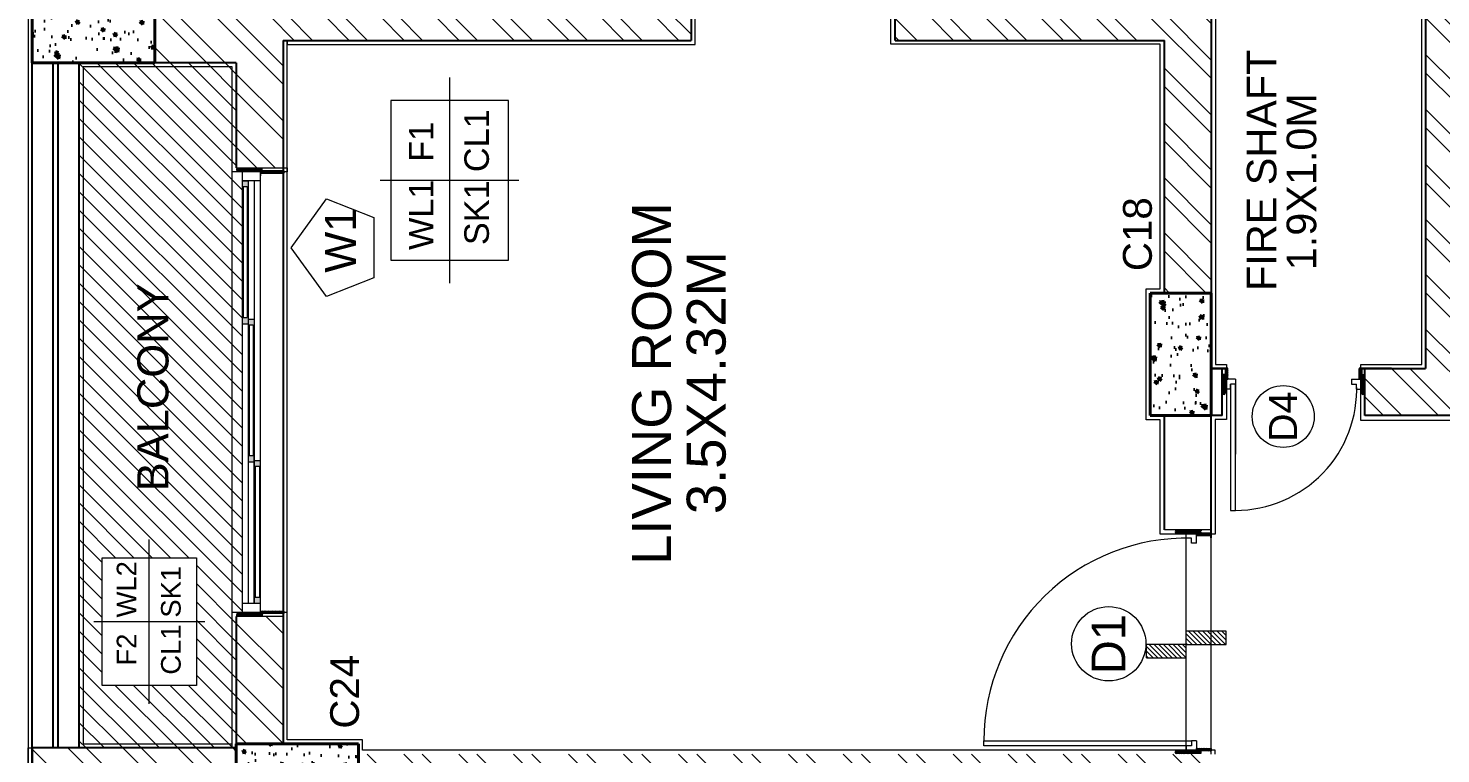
# Model space of a CAD drawing. Header units: millimetres. Extents: x 90 to 321, y 179 to 304.
# Drawn here: x 112.82 to 119.74, y 223.06 to 226.62 of the extents above; entities that cross this region are included whole.
import ezdxf

# ---------------------------------------------------------------- set-up
doc = ezdxf.new("R2010")
doc.units = ezdxf.units.MM
doc.linetypes.add('DASHDOTX2', pattern=[50.8, 25.4, -12.7, 0, -12.7])
doc.linetypes.add('DASHED2', pattern=[9.525, 6.35, -3.175])
for name, color, linetype, lineweight in [('CENTERLINE', 251, 'DASHDOTX2', 15), ('COLUMN', 7, 'Continuous', 40), ('DOOR', 7, 'Continuous', 20), ('HATCH', 250, 'Continuous', 13), ('LEVEL', 251, 'Continuous', 13), ('NAMES', 252, 'Continuous', 15), ('PLASTER', 252, 'Continuous', 15)]:
    doc.layers.add(name, color=color, linetype=linetype, lineweight=lineweight)
doc.styles.get("Standard").update_dxf_attribs({"font": 'arial.ttf'})
pattern_1 = [(135, (194.2038, -317.71355), (-0.13470384, -0.13470384), []), (135, (194.2038, -317.62375), (-0.13470384, -0.13470384), [])]

msp = doc.modelspace()

# ---------------------------------------------------------------- hatches: boundary and pattern name
h = msp.add_hatch()
h.set_pattern_fill('ANSI31', color=256, scale=0.002, angle=90)
h.set_pattern_definition([(135, (194.203803, -41.6503907), (-0.00449012806, -0.00449012806), [])])
h.paths.add_polyline_path([(118.67514, 224.91887), (118.67514, 224.8279, 1), (118.68714, 224.8279), (118.68714, 224.91887)])
h.paths.add_polyline_path([(118.68714, 224.94896), (118.68714, 224.8971), (118.69914, 224.8971), (118.69914, 224.94896)])
h.paths.add_polyline_path([(119.35611, 224.91887), (119.35611, 224.8279, 1), (119.36811, 224.8279), (119.36811, 224.91887)])
h.paths.add_polyline_path([(119.34411, 224.94896), (119.34411, 224.8971), (119.35611, 224.8971), (119.35611, 224.91887), (119.35611, 224.94896)])
h = msp.add_hatch()
h.set_pattern_fill('ANSI31', color=256, scale=0.002, angle=270)
h.set_pattern_definition([(315, (44.305723, 421.7054324), (0.00449012806, 0.00449012806), [])])
h.paths.add_polyline_path([(118.56787, 224.15376), (118.56787, 224.14176), (118.44736, 224.14176, -1), (118.44736, 224.15376)])
h.paths.add_polyline_path([(118.61725, 224.14176), (118.61725, 224.12976), (118.5461, 224.12976), (118.5461, 224.14176)])
h.paths.add_polyline_path([(118.5461, 223.07331), (118.5461, 223.08531), (118.61725, 223.08531), (118.61725, 223.07331)])
h.paths.add_polyline_path([(118.44736, 223.06131, -1), (118.44736, 223.07331), (118.56787, 223.07331), (118.56787, 223.06131)])
at = {"layer": 'COLUMN'}
h = msp.add_hatch(dxfattribs=at)
h.set_pattern_fill('AR-CONC', color=256, scale=0.001, angle=90)
h.set_pattern_definition([(140, (131.68228, 154.3714), (0.0159391, 0.18218467), [0.01905, -0.20955]), (85, (131.68228, 154.3714), (-0.19105685, -0.0352434), [0.01524, -0.1676406]), (190.45144, (131.6836, 154.38658), (-0.17511775, 0.14694125), [0.01619, -0.17809024]), (136.1842, (131.63148, 154.3714), (0.0420423, 0.27107904), [0.028575, -0.314325]), (186.63556, (131.63498, 154.39399), (-0.2474261, 0.2374041), [0.024285, -0.2671356]), (81.18415, (131.63148, 154.3714), (-0.2474261, 0.2374041), [0.02286, -0.2514597]), (111, (131.64418, 154.3968), (0.1022652, 0.1516144), [0.01905, -0.20955]), (56, (131.64418, 154.3968), (-0.18418797, 0.06180203), [0.01524, -0.16764]), (161.45145, (131.6527, 154.40943), (-0.08192277, 0.2134164), [0.01619, -0.17808994]), (127.5, (131.682276, 154.371397), (-0.08455504, 0.003088603), [0, -0.165608, 0, -0.17018, 0, -0.168275]), (97.5, (131.68228, 154.3714), (-0.10018057, 0.06681966), [0, -0.097028, 0, -0.161798, 0, -0.064135]), (57.5, (131.682276, 154.314755), (0.005728744, 0.135590595), [0, -0.0635, 0, -0.19812, 0, -0.26289]), (47.5, (131.68228, 154.28935), (-0.0254265, 0.14812918), [0, -0.08255, 0, -0.131572, 0, -0.18669])])
h.paths.add_polyline_path([(112.83788, 226.74754), (112.83788, 226.44754), (113.43788, 226.44754), (113.43788, 226.74754)])
h = msp.add_hatch(dxfattribs=at)
h.set_pattern_fill('AR-CONC', color=256, scale=0.001, angle=90)
h.set_pattern_definition([(140, (136.863, 157.12587), (0.0159391, 0.18218467), [0.01905, -0.20955]), (85, (136.863, 157.12587), (-0.19105685, -0.0352434), [0.01524, -0.1676406]), (190.45144, (136.86433, 157.14105), (-0.17511775, 0.14694125), [0.01619, -0.17809024]), (136.1842, (136.8122, 157.12587), (0.0420423, 0.27107904), [0.028575, -0.314325]), (186.63556, (136.8157, 157.14846), (-0.2474261, 0.2374041), [0.024285, -0.2671356]), (81.18415, (136.8122, 157.12587), (-0.2474261, 0.2374041), [0.02286, -0.2514597]), (111, (136.8249, 157.15127), (0.1022652, 0.1516144), [0.01905, -0.20955]), (56, (136.8249, 157.15127), (-0.18418797, 0.06180203), [0.01524, -0.16764]), (161.45145, (136.83342, 157.1639), (-0.08192277, 0.2134164), [0.01619, -0.17808994]), (127.5, (136.863, 157.12587), (-0.08455504, 0.003088603), [0, -0.165608, 0, -0.17018, 0, -0.168275]), (97.5, (136.863, 157.12587), (-0.10018057, 0.06681966), [0, -0.097028, 0, -0.161798, 0, -0.064135]), (57.5, (136.863, 157.069226), (0.005728744, 0.135590595), [0, -0.0635, 0, -0.19812, 0, -0.26289]), (47.5, (136.863, 157.04383), (-0.0254265, 0.14812918), [0, -0.08255, 0, -0.131572, 0, -0.18669])])
h.paths.add_polyline_path([(118.6186, 225.31896), (118.3186, 225.31896), (118.3186, 224.71896), (118.6186, 224.71896)])
h = msp.add_hatch(dxfattribs=at)
h.set_pattern_fill('AR-CONC', color=256, scale=0.001, angle=90)
h.set_pattern_definition([(140, (132.68228, 150.73146), (0.0159391, 0.18218467), [0.01905, -0.20955]), (85, (132.68228, 150.73146), (-0.19105685, -0.0352434), [0.01524, -0.1676406]), (190.45144, (132.6836, 150.74664), (-0.17511775, 0.14694125), [0.01619, -0.17809024]), (136.1842, (132.63148, 150.73146), (0.0420423, 0.27107904), [0.028575, -0.314325]), (186.63556, (132.63498, 150.75405), (-0.2474261, 0.2374041), [0.024285, -0.2671356]), (81.18415, (132.63148, 150.73146), (-0.2474261, 0.2374041), [0.02286, -0.2514597]), (111, (132.64418, 150.75686), (0.1022652, 0.1516144), [0.01905, -0.20955]), (56, (132.64418, 150.75686), (-0.18418797, 0.06180203), [0.01524, -0.16764]), (161.45145, (132.6527, 150.7695), (-0.08192277, 0.2134164), [0.01619, -0.17808994]), (127.5, (132.682276, 150.73146), (-0.08455504, 0.003088603), [0, -0.165608, 0, -0.17018, 0, -0.168275]), (97.5, (132.68228, 150.73146), (-0.10018057, 0.06681966), [0, -0.097028, 0, -0.161798, 0, -0.064135]), (57.5, (132.682276, 150.674815), (0.005728744, 0.135590595), [0, -0.0635, 0, -0.19812, 0, -0.26289]), (47.5, (132.68228, 150.64941), (-0.0254265, 0.14812918), [0, -0.08255, 0, -0.131572, 0, -0.18669])])
h.paths.add_polyline_path([(114.43788, 223.1076), (113.83788, 223.1076), (113.83788, 222.8076), (114.43788, 222.8076)])
at = {"layer": 'DOOR'}
h = msp.add_hatch(dxfattribs=at)
h.set_pattern_fill('ANSI31', color=256, scale=0.001, angle=90)
h.set_pattern_definition([(135, (192.089575, 51.7080974), (-0.00224506403, -0.00224506403), [])])
h.paths.add_polyline_path([(113.84495, 225.91843, -1), (113.84495, 225.93043), (113.96546, 225.93043), (113.96546, 225.91843)])
h.paths.add_polyline_path([(113.9563, 225.90643), (113.9563, 225.91843), (114.06765, 225.91843, -1), (114.06765, 225.90643)])
h.paths.add_polyline_path([(113.84495, 223.73471, -1), (113.84495, 223.74671), (113.96546, 223.74671), (113.96546, 223.73471)])
h.paths.add_polyline_path([(113.9563, 223.74671), (113.9563, 223.75871), (114.06765, 223.75871, -1), (114.06765, 223.74671)])
h = msp.add_hatch(color=256, dxfattribs=at)
h.dxf.hatch_style = 1
h.paths.add_polyline_path([(113.9263, 223.79671), (113.9263, 223.83671), (113.9313, 223.83671), (113.9313, 223.82787), (113.9513, 223.82787), (113.9513, 223.83671), (113.9563, 223.83671), (113.9563, 223.79671)])
h.paths.add_polyline_path([(113.9313, 224.4695), (113.9313, 224.45671), (113.9263, 224.45671), (113.9263, 224.49671), (113.9563, 224.49671), (113.9563, 224.45671), (113.9513, 224.45671), (113.9513, 224.4695)])
h.paths.add_polyline_path([(113.8963, 224.4903), (113.8963, 224.5303), (113.9013, 224.5303), (113.9013, 224.52147), (113.9213, 224.52147), (113.9213, 224.5303), (113.9263, 224.5303), (113.9263, 224.4903)])
h.paths.add_polyline_path([(113.9013, 225.1631), (113.9013, 225.1503), (113.8963, 225.1503), (113.8963, 225.1903), (113.9263, 225.1903), (113.9263, 225.1503), (113.9213, 225.1503), (113.9213, 225.1631)])
h.paths.add_polyline_path([(113.8663, 225.16843), (113.8663, 225.20843), (113.8713, 225.20843), (113.8713, 225.1996), (113.8913, 225.1996), (113.8913, 225.20843), (113.8963, 225.20843), (113.8963, 225.16843)])
h.paths.add_polyline_path([(113.8713, 225.84123), (113.8713, 225.82843), (113.8663, 225.82843), (113.8663, 225.86843), (113.8963, 225.86843), (113.8963, 225.82843), (113.8913, 225.82843), (113.8913, 225.84123)])
at = {"layer": 'HATCH'}
h = msp.add_hatch(dxfattribs=at)
h.set_pattern_fill('ANSI32', color=256, scale=0.02, angle=90)
h.set_pattern_definition(pattern_1)
h.paths.add_polyline_path([(113.43788, 213.72372), (113.43788, 213.49372), (116.99788, 213.49372), (116.99788, 213.72372)])
h.paths.add_polyline_path([(112.83788, 214.57569), (112.83788, 213.79372), (113.06788, 213.79372), (113.06788, 214.57569)])
h.paths.add_polyline_path([(112.83788, 216.85766), (112.83788, 216.07569), (113.06788, 216.07569), (113.06788, 216.85766)])
h.paths.add_polyline_path([(112.83788, 217.66159), (112.83788, 217.15766), (113.06788, 217.15766), (113.06788, 217.66159)])
h.paths.add_polyline_path([(112.83788, 219.16766), (112.83788, 218.66373), (113.06788, 218.66373), (113.06788, 219.16766)])
h.paths.add_polyline_path([(113.43788, 216.97766), (113.43788, 216.85766), (116.06788, 216.85766), (116.06788, 217.47478), (115.94788, 217.47478), (115.94788, 216.97766)])
h.paths.add_polyline_path([(114.06788, 219.35766), (114.06788, 219.98263), (113.83788, 219.98263), (113.83788, 219.46766), (113.43788, 219.46766), (113.43788, 219.23766), (114.06788, 219.23766), (115.94788, 219.23766), (115.94788, 218.47478), (116.06788, 218.47478), (116.06788, 219.35766)])
h.paths.add_polyline_path([(113.83788, 222.8076), (113.83788, 222.18263), (114.06788, 222.18263), (114.06788, 222.8076)])
h.paths.add_polyline_path([(112.83788, 223.08766), (112.83788, 222.82754), (113.83788, 222.82754), (113.83788, 223.08766)])
h.paths.add_polyline_path([(113.83788, 223.73257), (113.83788, 223.1076), (114.06788, 223.1076), (114.06788, 223.73257)])
h.paths.add_polyline_path([(113.43788, 226.67754), (113.43788, 226.44754), (113.83788, 226.44754), (113.83788, 225.93257), (114.06788, 225.93257), (114.06788, 226.55754), (116.06788, 226.55754), (116.06788, 227.44041), (115.94788, 227.44041), (115.94788, 226.67754), (114.06788, 226.67754)])
h.paths.add_polyline_path([(112.83788, 227.25147), (112.83788, 226.74754), (113.06788, 226.74754), (113.06788, 227.25147)])
h.paths.add_polyline_path([(112.83788, 228.75754), (112.83788, 228.25361), (113.06788, 228.25361), (113.06788, 228.75754)])
h.paths.add_polyline_path([(112.83788, 229.8395), (112.83788, 229.69765), (112.83788, 229.05754), (113.06788, 229.05754), (113.06788, 229.8395)])
h.paths.add_polyline_path([(113.43788, 229.05754), (113.43788, 228.93754), (115.94788, 228.93754), (115.94788, 228.44041), (116.06788, 228.44041), (116.06793, 229.05753)])
h.paths.add_polyline_path([(112.83788, 232.12256), (112.83788, 231.3395), (113.06788, 231.3395), (113.06788, 232.12256)])
h.paths.add_polyline_path([(113.43788, 232.42256), (113.43788, 232.19256), (116.99788, 232.19256), (116.99788, 232.42256)])
h.paths.add_polyline_path([(117.29788, 230.03722), (117.29788, 231.82256), (117.06788, 231.82256), (117.06788, 227.54711), (117.18776, 227.54711), (117.18788, 228.87763), (117.48824, 228.87763), (117.48824, 229.10763), (117.29788, 229.10763), (117.29788, 229.80722), (118.3886, 229.80722), (118.3886, 229.10763), (118.08824, 229.10763), (118.08824, 228.87763), (118.3186, 228.87763), (118.3186, 229.07242), (118.6186, 229.07242), (118.6186, 230.03722)])
h.paths.add_polyline_path([(114.43788, 223.05754), (114.43788, 222.85766), (118.61725, 222.85766), (118.61725, 223.05754), (118.38725, 223.05754)])
h = msp.add_hatch(dxfattribs=at)
h.set_pattern_fill('ANSI32', color=256, scale=0.02, angle=90)
h.set_pattern_definition(pattern_1)
h.paths.add_polyline_path([(118.6186, 227.09688), (118.6186, 228.47242), (118.3886, 228.47242), (118.3886, 226.67736), (118.23788, 226.67736), (118.02706, 226.67736), (117.18774, 226.67754), (117.18774, 226.74711), (117.06788, 226.74711), (117.06788, 226.55754), (118.3886, 226.55754), (118.3886, 225.31896), (118.6186, 225.31896), (118.6186, 226.86688), (119.6686, 226.86688), (119.6686, 224.94896), (119.37163, 224.94896), (119.37163, 224.79896), (119.37163, 224.71896), (119.94697, 224.71896), (119.94697, 224.94896), (119.8186, 224.94896), (119.8186, 226.86688), (120.8186, 226.86688), (120.8186, 227.09688)])
h.paths.add_polyline_path([(120.8186, 224.94896), (120.64697, 224.94896), (120.64697, 224.71896), (121.29522, 224.71896), (121.29522, 224.94896)])
h.paths.add_polyline_path([(122.5486, 224.94896), (122.45039, 224.94896), (122.45039, 224.71896), (123.00758, 224.71896), (123.00758, 224.94896), (122.8486, 224.94896)])
h.paths.add_polyline_path([(118.3886, 220.89754), (118.3886, 219.35766), (117.06788, 219.35766), (117.06788, 219.16808), (117.18774, 219.16808), (117.18774, 219.23766), (118.02706, 219.23766), (118.02706, 219.23784), (118.3886, 219.23784), (118.3886, 218.23754), (118.6186, 218.23754), (118.6186, 220.89754)])
h.paths.add_polyline_path([(118.3886, 221.75766), (118.3886, 221.19754), (118.6186, 221.19754), (118.6186, 221.75766)])
h.paths.add_polyline_path([(118.3886, 217.63754), (118.3886, 217.03643), (118.08824, 217.03643), (118.08824, 216.80643), (118.3886, 216.80643), (118.3886, 216.10642), (117.29788, 216.10642), (117.29788, 216.80643), (117.48824, 216.80643), (117.48824, 217.03643), (117.18788, 217.03643), (117.18788, 218.36808), (117.06788, 218.36808), (117.06788, 214.09372), (117.29788, 214.09372), (117.29788, 215.8581), (118.6186, 215.8581), (118.6186, 217.63754)])
at = {"layer": 'LEVEL'}
h = msp.add_hatch(dxfattribs=at)
h.set_pattern_fill('ANSI31', color=256, scale=0.02, angle=90)
h.set_pattern_definition([(135, (194.2038, -317.713555), (-0.0449012806, -0.0449012806), [])])
h.paths.add_polyline_path([(113.06788, 222.82754), (113.06788, 219.46766), (113.43788, 219.46766), (113.83788, 219.46766), (113.83788, 219.99677), (113.8663, 219.99677), (113.8663, 222.16849), (113.85369, 222.16849), (113.84495, 222.16849, -1), (113.84495, 222.18049), (113.83788, 222.18263), (113.83788, 222.82754)])
h.paths.add_polyline_path([(113.64765, 220.36096), (113.64765, 219.7347), (113.18603, 219.7347), (113.18603, 220.36096)], flags=16)
h.paths.add_polyline_path([(113.06788, 226.44754), (113.06788, 223.08766), (113.83788, 223.08766), (113.83788, 223.1076), (113.83788, 223.73257), (113.84495, 223.73471, -1), (113.84495, 223.74671), (113.8663, 223.74671), (113.8663, 225.91843), (113.84495, 225.91843, -1), (113.84495, 225.93043), (113.83788, 225.93257), (113.83788, 226.44754)])
h.paths.add_polyline_path([(113.64203, 224.02088), (113.64203, 223.39461), (113.18041, 223.39461), (113.18041, 224.02088)], flags=16)
h.paths.add_polyline_path([(129.7986, 213.49372), (129.7986, 213.53215), (129.3986, 213.53215), (129.3986, 212.92715), (129.39153, 212.92501, -1), (129.39153, 212.91301), (129.37018, 212.91301), (129.37018, 212.88301), (129.37018, 211.44129), (129.39153, 211.44129, -1), (129.39153, 211.42929), (129.3986, 211.42715), (129.3986, 210.64215), (130.1686, 210.64215), (130.1686, 213.49372)])
h.paths.add_polyline_path([(130.03662, 211.3955), (130.03662, 210.76923), (129.57501, 210.76923), (129.57501, 211.3955)], flags=16)
h.paths.add_polyline_path([(129.3986, 222.84238), (129.3986, 222.80727), (129.3986, 222.17471), (129.39153, 222.17257, -1), (129.39153, 222.16057), (129.37018, 222.16057), (129.37018, 219.98885), (129.39153, 219.98885, -0.4142136), (129.39753, 219.98285), (129.3986, 220.04727), (129.3986, 219.45215), (130.1686, 219.45215), (130.1686, 222.84238)])
h.paths.add_polyline_path([(130.03135, 220.26458), (130.03135, 219.63831), (129.56973, 219.63831), (129.56973, 220.26458)], flags=16)
h.paths.add_polyline_path([(129.7986, 226.46238), (129.3986, 226.46238), (129.3986, 225.93982), (129.39153, 225.93769, -1), (129.39153, 225.92569), (129.37018, 225.92569), (129.37018, 223.75396), (129.39153, 223.75396, -1), (129.39153, 223.74196), (129.3986, 223.73982), (129.3986, 223.07215), (130.1686, 223.07215), (130.1686, 226.46238)])
h.paths.add_polyline_path([(130.04238, 223.95483), (130.04238, 223.32856), (129.58076, 223.32856), (129.58076, 223.95483)], flags=16)
h.paths.add_polyline_path([(129.3986, 235.27238), (129.3986, 235.20238), (129.3986, 234.48738), (129.39153, 234.48524, -1), (129.39153, 234.47324), (129.37018, 234.47324), (129.37018, 233.00152), (129.38279, 233.00152), (129.39153, 233.00152, -1), (129.39153, 232.98952), (129.3986, 232.98738), (129.3986, 232.38238), (129.7986, 232.38238), (129.7986, 232.42256), (130.1686, 232.42256), (130.1686, 235.27238)])
h.paths.add_polyline_path([(130.01513, 233.18982), (130.01513, 232.56356), (129.55352, 232.56356), (129.55352, 233.18982)], flags=16)
h.paths.add_polyline_path([(129.96485, 232.87086), (129.96485, 233.17453), (129.81567, 233.17453), (129.81567, 232.87086)], flags=8)
h.paths.add_polyline_path([(129.96485, 232.59132), (129.96485, 232.88751), (129.81567, 232.88751), (129.81567, 232.59132)], flags=8)
h.paths.add_polyline_path([(129.74505, 232.87272), (129.74505, 233.19725), (129.6002, 233.19725), (129.6002, 232.87272)], flags=24)
h.paths.add_polyline_path([(129.74505, 232.63673), (129.74505, 232.84181), (129.6002, 232.84181), (129.6002, 232.63673)], flags=8)
h.paths.add_polyline_path([(129.91719, 233.29158), (129.91719, 234.39086), (129.68001, 234.39086), (129.68001, 233.29158)], flags=24)
h = msp.add_hatch(dxfattribs=at)
h.set_pattern_fill('ANSI31', color=256, scale=0.0052, angle=90)
h.set_pattern_definition([(135, (211.214258, -111.990433), (-0.01167433296, -0.01167433296), [])])
h.paths.add_polyline_path([(118.6911, 223.66019), (118.6911, 223.59519), (118.4961, 223.59519), (118.4961, 223.66019)])
h.paths.add_polyline_path([(118.4961, 223.59519), (118.4961, 223.53019), (118.3011, 223.53019), (118.3011, 223.59519)])

# ---------------------------------------------------------------- linework, layer by layer
for p, q in [((116.06788, 227.44041), (116.06788, 226.55754)), ((112.83788, 226.55754), (112.83788, 227.25147)), ((118.6186, 226.86688), (118.6186, 224.94896)), ((119.6686, 226.86688), (119.6686, 224.94896)), ((117.06788, 226.55754), (117.06788, 226.74711)), ((112.83788, 222.82754), (112.83788, 226.55754)), ((114.06788, 226.55754), (114.06788, 223.1076)), ((114.06788, 226.55754), (116.06788, 226.55754)), ((117.06788, 226.55754), (118.3886, 226.55754)), ((118.3886, 225.31896), (118.3886, 226.55754)), ((113.83788, 226.44754), (112.83788, 226.44754)), ((112.94038, 223.08766), (112.94038, 226.44754)), ((112.96538, 223.08766), (112.96538, 226.44754)), ((113.06788, 223.08766), (113.06788, 226.44754)), ((113.83788, 226.44754), (113.83788, 225.93257)), ((118.69914, 224.94896), (118.6186, 224.94896)), ((118.6186, 224.94896), (118.69914, 224.94896)), ((118.67163, 224.71896), (118.67163, 224.94896)), ((119.50145, 224.94896), (119.34411, 224.94896)), ((119.34411, 224.94896), (119.6686, 224.94896)), ((119.37163, 224.71896), (119.37163, 224.94896)), ((118.3886, 224.15754), (118.3886, 224.71896)), ((118.67163, 224.71896), (118.6186, 224.71896)), ((118.6186, 224.11766), (118.6186, 224.71896)), ((118.67163, 224.71896), (118.6186, 224.71896)), ((119.94697, 224.71896), (119.37163, 224.71896)), ((113.83788, 223.73257), (113.83788, 223.08766)), ((113.83788, 223.08766), (112.83788, 223.08766)), ((112.83788, 223.08766), (112.83788, 219.35766))]:
    msp.add_line(p, q)
at = {"color": 2, "true_color": 0xf1eb1f}
msp.add_lwpolyline([(112.83788, 232.42256), (117.29788, 232.42256), (117.29788, 230.03722), (118.6186, 230.03722), (118.6186, 227.09688), (122.8486, 227.10789), (122.8486, 224.94896), (124.6186, 224.94896), (124.6186, 235.50256), (130.3986, 235.50238), (130.3986, 210.41215), (124.6186, 210.41215), (124.6186, 217.63754), (118.6186, 217.63754), (118.6186, 215.8581), (117.29788, 215.8581), (117.29788, 213.49372), (112.83788, 213.49372), (112.83788, 232.42256)], dxfattribs=at)
at = {"layer": 'COLUMN'}
for p, q in [((112.83788, 226.74754), (112.83788, 226.44754)), ((113.43788, 226.44754), (113.43788, 226.74754)), ((112.83788, 226.44754), (113.43788, 226.44754)), ((118.6186, 225.31896), (118.3186, 225.31896)), ((118.3186, 225.31896), (118.3186, 224.71896)), ((118.6186, 224.71896), (118.6186, 225.31896)), ((118.3186, 224.71896), (118.6186, 224.71896)), ((113.83788, 223.1076), (113.83788, 222.8076)), ((114.43788, 223.1076), (113.83788, 223.1076)), ((114.43788, 222.8076), (114.43788, 223.1076))]:
    msp.add_line(p, q, dxfattribs=at)
at = {"layer": 'DOOR'}
for p, q in [((113.83788, 225.93257), (114.06788, 225.93257)), ((113.96546, 225.93043), (113.84495, 225.93043)), ((114.06765, 225.91843), (113.84495, 225.91843)), ((113.9563, 225.91843), (113.8663, 225.91843)), ((113.8663, 225.91843), (113.8663, 223.74671)), ((113.9563, 225.91843), (113.9563, 225.89343)), ((113.9563, 223.74671), (113.9563, 225.91843)), ((113.96546, 225.91843), (113.96546, 225.93043)), ((113.8663, 225.89343), (113.8663, 225.39343)), ((113.9563, 225.86843), (113.8663, 225.86843)), ((113.8663, 225.86843), (113.8963, 225.86843)), ((113.8663, 225.86843), (113.8663, 225.81843)), ((113.8963, 225.86843), (113.8963, 223.79671)), ((113.8963, 225.86843), (113.8963, 225.84843)), ((113.8963, 225.86843), (113.8963, 225.82843)), ((113.9263, 225.86843), (113.9263, 223.79671)), ((113.9563, 225.90643), (114.06765, 225.90643)), ((113.8713, 225.82843), (113.8663, 225.82843)), ((113.8713, 225.84123), (113.8713, 225.1996)), ((113.8713, 225.84123), (113.8913, 225.84123)), ((113.8913, 225.84123), (113.8913, 225.1996)), ((113.8963, 225.82843), (113.8913, 225.82843)), ((113.8963, 225.39343), (113.8963, 224.89343)), ((113.8713, 225.20843), (113.8663, 225.20843)), ((113.8663, 225.16843), (113.8963, 225.16843)), ((113.8713, 225.1996), (113.8913, 225.1996)), ((113.8963, 225.20843), (113.8913, 225.20843)), ((113.8963, 225.1903), (113.9263, 225.1903)), ((113.9013, 225.1631), (113.9213, 225.1631)), ((113.9013, 225.1631), (113.9013, 224.52147)), ((113.9213, 225.1631), (113.9213, 224.52147)), ((113.9013, 225.1503), (113.8963, 225.1503)), ((113.9263, 225.1503), (113.9213, 225.1503)), ((113.9263, 223.79671), (113.9263, 224.97671)), ((118.68714, 224.94896), (118.69914, 224.94896)), ((118.68714, 224.94896), (118.68714, 224.8279)), ((118.69914, 224.8971), (118.69914, 224.94896)), ((119.34411, 224.8971), (119.34411, 224.94896)), ((119.35611, 224.94896), (119.34411, 224.94896)), ((119.35611, 224.94896), (119.35611, 224.8279)), ((119.37163, 224.79896), (119.37163, 224.94896)), ((118.68714, 224.91887), (118.67514, 224.91887)), ((118.67514, 224.91887), (118.67514, 224.8279)), ((118.68714, 224.8971), (118.69914, 224.8971)), ((118.73714, 224.8971), (118.68714, 224.8971)), ((118.73714, 224.8971), (118.73714, 224.8721)), ((119.30611, 224.8971), (119.30611, 224.8721)), ((119.30611, 224.8971), (119.35611, 224.8971)), ((119.35611, 224.8971), (119.34411, 224.8971)), ((119.35611, 224.91887), (119.36811, 224.91887)), ((119.36811, 224.91887), (119.36811, 224.8279)), ((118.71214, 224.8471), (118.68714, 224.8471)), ((118.71214, 224.8721), (118.71214, 224.2531)), ((118.71214, 224.8471), (118.71214, 224.8721)), ((118.73714, 224.8721), (118.71214, 224.8721)), ((118.73714, 224.2531), (118.73714, 224.8721)), ((118.73714, 224.8721), (118.73714, 224.52799)), ((119.30611, 224.8721), (119.33111, 224.8721)), ((119.33111, 224.8471), (119.33111, 224.8721)), ((119.33111, 224.8471), (119.35611, 224.8471)), ((113.9013, 224.5303), (113.8963, 224.5303)), ((113.8963, 224.4903), (113.9263, 224.4903)), ((113.9013, 224.52147), (113.9213, 224.52147)), ((113.9263, 224.5303), (113.9213, 224.5303)), ((113.9563, 224.49671), (113.9263, 224.49671)), ((113.9313, 224.4695), (113.9313, 223.82787)), ((113.9313, 224.4695), (113.9513, 224.4695)), ((113.9513, 224.4695), (113.9513, 223.82787)), ((113.9563, 224.47671), (113.9563, 224.51671)), ((113.9563, 224.45671), (113.9563, 224.49671)), ((113.9313, 224.45671), (113.9263, 224.45671)), ((113.9563, 224.45671), (113.9513, 224.45671)), ((118.71214, 224.2531), (118.73714, 224.2531)), ((118.61725, 224.15754), (118.3886, 224.15754)), ((118.61725, 224.15754), (118.3886, 224.15754)), ((118.56787, 224.15376), (118.44736, 224.15376)), ((118.61725, 224.14176), (118.44736, 224.14176)), ((118.4961, 224.11676), (118.4961, 224.14176)), ((118.5211, 224.11676), (118.4961, 224.11676)), ((118.5211, 224.09176), (118.5211, 224.11676)), ((118.5461, 224.09176), (118.5461, 224.14176)), ((118.5461, 224.14176), (118.5461, 224.12976)), ((118.5461, 224.12976), (118.61725, 224.12976)), ((118.56787, 224.14176), (118.56787, 224.15376)), ((118.61725, 224.12976), (118.61725, 224.14176)), ((118.5461, 224.09176), (118.5211, 224.09176)), ((113.9563, 223.79671), (113.8663, 223.79671)), ((113.9313, 223.83671), (113.9263, 223.83671)), ((113.9313, 223.82787), (113.9513, 223.82787)), ((113.9563, 223.83671), (113.9513, 223.83671)), ((113.9563, 223.79671), (113.9563, 223.83671)), ((113.9563, 223.74671), (113.9563, 223.79671)), ((113.9563, 223.74671), (113.9563, 223.77171)), ((114.06788, 223.73257), (113.83788, 223.73257)), ((114.06765, 223.74671), (113.84495, 223.74671)), ((113.96546, 223.73471), (113.84495, 223.73471)), ((113.94369, 223.74671), (113.85369, 223.74671)), ((113.9563, 223.75871), (114.06765, 223.75871)), ((113.96546, 223.74671), (113.96546, 223.73471)), ((117.5031, 223.09831), (117.5031, 223.12331)), ((117.5031, 223.12331), (118.5211, 223.12331)), ((118.5211, 223.09831), (117.5031, 223.09831)), ((118.5211, 223.09831), (118.4961, 223.09831)), ((118.4961, 223.09831), (118.4961, 223.07331)), ((118.5461, 223.12331), (118.5211, 223.12331)), ((118.5211, 223.12331), (118.5211, 223.09831)), ((118.5461, 223.12331), (118.5461, 223.07331)), ((118.5461, 223.07331), (118.5461, 223.08531)), ((118.5461, 223.08531), (118.61725, 223.08531)), ((118.61725, 223.08531), (118.61725, 223.07331)), ((118.61725, 223.07331), (118.44736, 223.07331)), ((118.56787, 223.06131), (118.44736, 223.06131)), ((118.56787, 223.07331), (118.56787, 223.06131))]:
    msp.add_line(p, q, dxfattribs=at)
for centre, start, end in [((113.84495, 225.92443), 90, 270), ((114.06765, 225.91243), 270, 90), ((118.68114, 224.8279), 180, 0), ((119.36211, 224.8279), 180, 0), ((118.44736, 224.14776), 90, 270), ((113.84495, 223.74071), 90, 270), ((114.06765, 223.75271), 270, 90), ((118.44736, 223.06731), 90, 270)]:
    msp.add_arc(centre, 0.006, start, end, dxfattribs=at)
at = {"layer": 'DOOR', "linetype": 'DASHED2'}
for centre, radius, start, end in [((118.73714, 224.84758), 0.59448, 270, 2.36407), ((118.49684, 223.12331), 0.99374, 88.60117, 180)]:
    msp.add_arc(centre, radius, start, end, dxfattribs=at)
at = {"layer": 'LEVEL'}
for p, q in [((118.4961, 223.07331), (118.4961, 224.11706)), ((118.61725, 223.05754), (118.6186, 224.11766)), ((118.6911, 223.66019), (118.4961, 223.66019)), ((118.6911, 223.59519), (118.6911, 223.66019)), ((118.4961, 223.59519), (118.3011, 223.59519)), ((118.3011, 223.53019), (118.3011, 223.59519)), ((118.4961, 223.59519), (118.6911, 223.59519)), ((118.3011, 223.53019), (118.4961, 223.53019))]:
    msp.add_line(p, q, dxfattribs=at)
msp.add_lwpolyline([(114.10625, 225.54131), (114.2804, 225.781), (114.51176, 225.68944), (114.51176, 225.39318), (114.2804, 225.30162)], close=True, dxfattribs=at)
for centre, radius in [((118.9712, 224.71332), 0.15186), ((118.11562, 223.59862), 0.18223)]:
    msp.add_circle(centre, radius, dxfattribs=at)
at = {"layer": 'NAMES'}
for p, q in [((114.88389, 226.37567), (114.88389, 225.36804)), ((114.54373, 225.87185), (115.22406, 225.87185)), ((113.41122, 223.30469), (113.41122, 224.1108)), ((113.13909, 223.70775), (113.68335, 223.70775))]:
    msp.add_line(p, q, dxfattribs=at)
for points in [[(114.59538, 226.26327), (114.59538, 225.48044), (115.1724, 225.48044), (115.1724, 226.26327)], [(113.18041, 223.39461), (113.18041, 224.02088), (113.64203, 224.02088), (113.64203, 223.39461)]]:
    msp.add_lwpolyline(points, close=True, dxfattribs=at)
at = {"layer": 'PLASTER'}
for p, q in [((112.81788, 232.44256), (112.81788, 222.82754)), ((116.08788, 226.53754), (116.08788, 227.44041)), ((118.63863, 226.83896), (118.63863, 224.96896)), ((119.65163, 224.96896), (119.65163, 226.83896)), ((117.04788, 226.53896), (117.04788, 226.74711)), ((114.08725, 223.1276), (114.08725, 226.55754)), ((114.08725, 226.55754), (114.08725, 226.53754)), ((114.08725, 226.53754), (116.06788, 226.53754)), ((116.06788, 226.53754), (116.08788, 226.53754)), ((117.06788, 226.53896), (117.04788, 226.53896)), ((118.3686, 226.53896), (117.06788, 226.53896)), ((118.3686, 225.33896), (118.3686, 226.53896)), ((113.81788, 226.42766), (113.08788, 226.42766)), ((113.08788, 226.42766), (113.08788, 223.10766)), ((113.81788, 223.08766), (113.81788, 226.42766)), ((114.06788, 225.93257), (114.08725, 225.93257)), ((114.08725, 225.93257), (114.08725, 225.91257)), ((114.08725, 225.91257), (113.81788, 225.91257)), ((118.2986, 225.31896), (118.2986, 225.33896)), ((118.2986, 225.33896), (118.3686, 225.33896)), ((118.2986, 224.69656), (118.2986, 225.31896)), ((118.63863, 224.96896), (118.67275, 224.96896)), ((118.67275, 224.96896), (118.69275, 224.96896)), ((118.69275, 224.96896), (118.69275, 224.71896)), ((119.35163, 224.94896), (119.35163, 224.96896)), ((119.35163, 224.96896), (119.65163, 224.96896)), ((119.35163, 224.6942), (119.35163, 224.94896)), ((118.3186, 224.69656), (118.2986, 224.69656)), ((118.3686, 224.69656), (118.3186, 224.69656)), ((118.3686, 224.13656), (118.3686, 224.69656)), ((118.69275, 224.69896), (118.63775, 224.69896)), ((118.63775, 224.69896), (118.63775, 224.15656)), ((118.69275, 224.71896), (118.69275, 224.69896)), ((119.37163, 224.6942), (119.35163, 224.6942)), ((119.96697, 224.6942), (119.37163, 224.6942)), ((118.3886, 224.13656), (118.3686, 224.13656)), ((118.63775, 224.13656), (118.3886, 224.13656)), ((118.63775, 224.15656), (118.63775, 224.13656)), ((114.08725, 223.75257), (113.81788, 223.75257)), ((114.08725, 223.73257), (114.08725, 223.75257)), ((112.81788, 213.47263), (112.81788, 223.08766)), ((112.81788, 223.08766), (112.83788, 223.08766)), ((113.08788, 223.10766), (113.81788, 223.10766)), ((113.83788, 223.08766), (113.81788, 223.08766)), ((114.45725, 223.1276), (114.08725, 223.1276)), ((114.45725, 223.1076), (114.45725, 223.1276)), ((114.45725, 223.07754), (114.45725, 223.1076)), ((118.63725, 223.07754), (114.45725, 223.07754)), ((118.63725, 223.05754), (118.63725, 223.07754))]:
    msp.add_line(p, q, dxfattribs=at)

# ---------------------------------------------------------------- texts
for s, p in [('FIRE SHAFT', (118.93773, 225.32921)), ('1.9X1.0M', (119.13314, 225.4307))]:
    msp.add_text(s, height=0.145234, rotation=90).set_placement(p)
at = {"layer": 'CENTERLINE', "linetype": 'ByBlock'}
for s, p in [('C18', (118.32693, 225.42635)), ('C24', (114.43981, 223.18258))]:
    msp.add_text(s, height=0.141395, rotation=90, dxfattribs=at).set_placement(p)
at = {"layer": 'LEVEL'}
for s, height, p in [('W1', 0.152609, (114.4252, 225.41841)), ('D4', 0.137937, (119.03888, 224.58893)), ('D1', 0.165525, (118.19683, 223.44934))]:
    msp.add_text(s, height=height, rotation=90, dxfattribs=at).set_placement(p)
at = {"layer": 'NAMES'}
for s, height, p in [('CL1', 0.120217, (115.07642, 225.91187)), ('F1', 0.120217, (114.80463, 225.96269)), ('WL1', 0.120217, (114.80463, 225.53011)), ('SK1', 0.120217, (115.07642, 225.55392)), ('LIVING ROOM', 0.1910048, (115.96984, 223.98577)), ('3.5X4.32M', 0.191005, (116.23731, 224.23422)), ('BALCONY', 0.152804, (113.50532, 224.34613)), ('WL2', 0.096173, (113.34781, 223.72791)), ('SK1', 0.096173, (113.56525, 223.72678)), ('F2', 0.096173, (113.34781, 223.49193)), ('CL1', 0.096173, (113.56525, 223.44724))]:
    msp.add_text(s, height=height, rotation=90, dxfattribs=at).set_placement(p)

doc.saveas('drawing.dxf')
